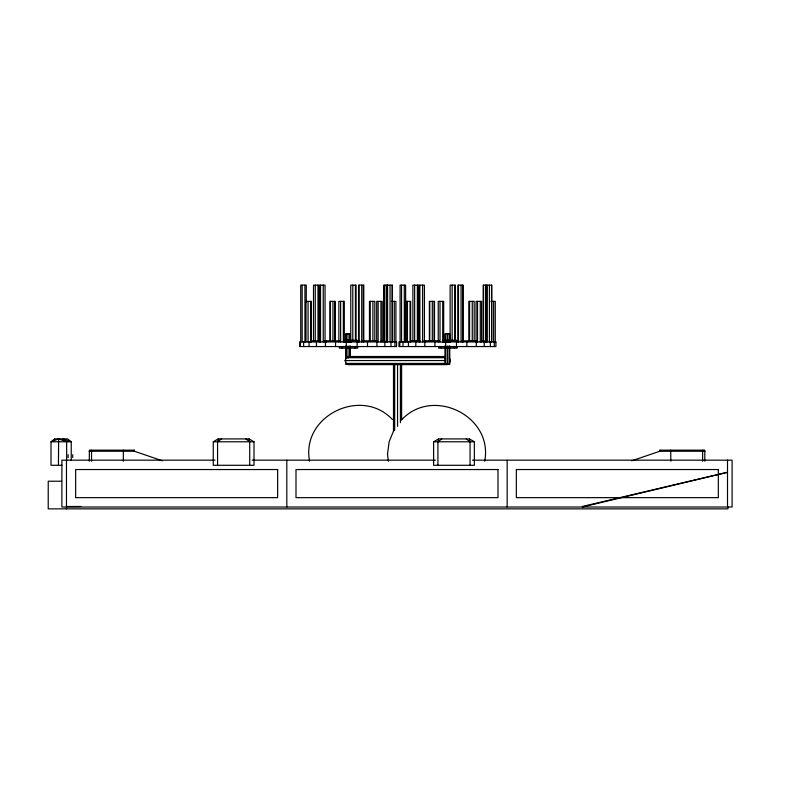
<?xml version="1.0" encoding="UTF-8"?>
<svg xmlns="http://www.w3.org/2000/svg" width="794" height="794" viewBox="0 0 794 794"><rect width="100%" height="100%" fill="white"/><g stroke="black" fill="none" stroke-linecap="round" stroke-linejoin="round"><path stroke-width="1.19" d="M66.646 460.331L66.646 441.782L58.627 438.923L58.448 465.284M484.697 461.195C493.441 416.215 433.038 386.4 401.863 419.579M217.566 465.284L217.566 441.782L218.161 438.923L249.118 438.923L254.011 441.782L254.011 465.284L213.268 465.284L213.268 441.782L218.161 438.923M437.911 465.284L437.911 441.782L438.506 438.923L469.462 438.923L474.355 441.782L474.355 465.284L433.613 465.284L433.613 441.782L438.506 438.923M727.165 472.887L727.046 472.361L582.349 506.473L582.468 506.999L727.284 472.361M345.132 360.565L345.976 357.697L445.345 357.697L444.501 360.565L445.345 363.434L447.369 364.625L348 364.625L345.976 363.434L345.132 360.565L444.501 360.565M449.394 363.434L450.238 360.565L449.394 357.697M394.072 429.743L389.169 441.573L387.492 454.267L388.405 461.195M217.566 441.782L221.427 438.923M437.911 441.782L441.772 438.923M58.627 438.923L51.005 441.782L51.005 465.284L61.962 465.284M631.776 460.788L659.754 451.26L704.784 451.24M391.521 301.373L395.898 301.373L395.898 341.946M490.891 301.373L495.267 301.373L495.267 341.946M344.636 340.239L357.121 340.239M442.923 340.239L456.49 340.239M311.04 340.834L320.627 340.834M324.18 340.834L339.852 340.834M349.727 340.834L359.881 340.834M362.729 340.834L377.249 340.834M381.021 340.834L384.653 340.834L384.653 341.946M410.409 340.834L419.996 340.834M423.956 340.834L439.221 340.834M448.57 340.834L458.932 340.834M462.058 340.834L476.857 340.834M481.492 340.834L484.022 340.834L484.022 341.946M344.636 341.718L351.156 341.718M442.923 341.718L450.526 341.718M348 356.506L444.918 356.506M345.976 363.434L445.345 363.434M350.402 364.257L345.608 364.257L345.608 345.995M444.968 364.257L449.771 364.257L449.771 345.995M213.268 441.782L254.011 441.782M433.613 441.782L474.355 441.782M89.365 451.24L134.394 451.26L162.383 460.788M89.325 451.32L91.538 451.32L91.538 461.225M704.824 451.32L702.611 451.32L702.611 461.225M215.015 460.173L61.882 460.173L61.882 507.019L732.098 507.019L732.098 460.173L472.499 460.173M252.155 460.173L435.37 460.173M61.753 481.224L48.226 481.224L48.226 508.855L727.949 508.855L727.949 507.019M63.212 438.923L71.242 441.782L71.242 460.331M466.197 438.923L470.058 441.782L470.058 465.284M245.852 438.923L249.713 441.782L249.713 465.284M392.405 419.5C361.23 386.311 300.827 416.125 309.571 461.116M63.044 438.923L66.646 441.782M469.462 438.923L470.058 441.782M249.118 438.923L249.713 441.782M727.512 460.173L727.512 507.019M704.824 461.225L704.784 450.168L659.804 450.168L659.804 451.24M702.898 450.168L702.898 451.24M670.722 450.168L670.821 461.155M660.072 450.168L660.072 451.24M507.168 460.173L507.168 507.019M494.305 341.946L494.305 346.551M493.64 301.373L493.64 341.946M491.724 341.946L491.724 285.145L483.268 285.145L483.268 340.705M491.575 285.145L491.575 341.946M490.345 341.946L490.345 346.551M489.412 285.145L489.412 341.946M486.94 285.145L486.94 341.946M486.782 285.145L486.782 341.946M485.541 285.145L485.541 341.946M484.231 341.946L484.231 346.551M483.883 340.834L483.883 341.946M483.496 285.145L483.496 340.705M481.591 341.946L481.591 301.373L476.063 301.373L476.063 341.946M480.291 301.373L480.291 341.946M477.522 301.373L477.522 341.946M476.271 341.946L476.271 346.551M474.187 340.715L474.187 301.373L468.827 301.373L468.827 340.715M472.261 301.373L472.261 340.715M469.582 301.373L469.582 340.715M466.872 341.946L466.872 346.551M463.16 341.946L463.16 285.145L457.92 285.145L457.92 341.946M462.624 285.145L462.624 341.946M461.076 285.145L461.076 341.946M458.456 285.145L458.456 341.946M456.49 341.946L456.49 346.551M455.419 340.705L455.419 285.145L450.129 285.145L450.129 340.705M454.803 285.145L454.803 340.705M454.436 346.68L454.436 348.149M452.153 285.145L452.153 340.705M450.297 340.834L450.297 341.946M449.771 342.343L449.771 333.827L444.968 333.827L444.968 342.343M449.067 333.827L449.067 342.343M449.067 345.995L449.067 364.257M447.915 346.68L447.915 348.149M447.369 333.827L447.369 342.343M447.369 345.995L447.369 364.257M445.672 333.827L445.672 364.257M444.968 345.995L444.968 358.173M443.677 341.946L443.677 301.373L438.228 301.373L438.228 341.946M442.724 301.373L442.724 341.946M441.395 346.68L441.395 348.149M440.005 301.373L440.005 341.946M434.923 341.946L434.923 346.551M434.507 340.715L434.507 301.373L429.375 301.373L429.375 340.715M434.12 301.373L434.12 340.715M432.313 301.373L432.313 340.715M429.752 301.373L429.752 340.715M425.673 340.834L425.673 341.946M425.366 340.834L425.366 341.946M424.81 341.946L424.81 346.551M424.423 341.946L424.423 285.145L418.984 285.145L418.984 341.946M422.616 285.145L422.616 341.946M419.897 285.145L419.897 341.946M418.349 340.705L418.349 285.145L412.88 285.145L412.88 340.705M417.366 285.145L417.366 340.705M415.828 341.946L415.828 346.551M414.637 285.145L414.637 340.705M410.647 341.946L410.647 301.373L405.377 301.373L405.377 341.946M410.061 301.373L410.061 341.946M408.444 341.946L408.444 346.551M407.431 301.373L407.431 341.946M405.962 301.373L405.962 341.946M405.635 341.946L405.635 285.145L400.097 285.145L400.097 341.946M404.305 285.145L404.305 341.946M403.005 341.946L403.005 346.551M401.615 364.625L401.615 420.195M401.536 285.145L401.536 341.946M400.424 364.625L400.424 422.666M399.799 341.946L399.799 346.551M397.556 364.625L397.556 426.368M394.936 341.946L394.936 346.551M394.687 364.625L394.687 430.08M394.271 301.373L394.271 341.946M393.496 364.625L393.496 431.311M392.355 341.946L392.355 285.145L383.899 285.145L383.899 341.946M392.206 285.145L392.206 341.946M390.976 341.946L390.976 346.551M390.043 285.145L390.043 341.946M387.571 285.145L387.571 341.946M387.412 285.145L387.412 341.946M386.172 285.145L386.172 341.946M384.862 341.946L384.862 346.551M384.514 340.834L384.514 341.946M384.127 285.145L384.127 340.705M382.222 341.946L382.222 301.373L376.693 301.373L376.693 341.946M380.922 301.373L380.922 341.946M378.152 301.373L378.152 341.946M376.902 341.946L376.902 346.551M374.818 340.715L374.818 301.373L369.458 301.373L369.458 340.715M372.892 301.373L372.892 340.715M370.212 301.373L370.212 340.715M367.503 341.946L367.503 346.551M363.791 341.946L363.791 285.145L358.551 285.145L358.551 341.946M363.255 285.145L363.255 341.946M361.707 285.145L361.707 341.946M359.087 285.145L359.087 341.946M357.121 341.946L357.121 346.551M356.049 340.705L356.049 285.145L350.759 285.145L350.759 340.705M355.434 285.145L355.434 340.705M355.067 346.68L355.067 348.149M352.794 285.145L352.794 340.705M351.206 340.834L351.206 341.946M350.859 340.834L350.859 341.946M350.402 342.343L350.402 333.827L345.608 333.827L345.608 342.343M350.402 345.995L350.402 356.953M350.094 340.834L350.094 341.946M349.697 333.827L349.697 342.343M349.697 345.995L349.697 356.953M348.546 346.68L348.546 348.149M348 333.827L348 342.343M348 345.995L348 358.173M347.901 340.239L347.901 341.718M346.303 333.827L346.303 358.173M344.308 341.946L344.308 301.373L338.859 301.373L338.859 341.946M343.355 301.373L343.355 341.946M342.025 346.68L342.025 348.149M340.636 301.373L340.636 341.946M335.554 341.946L335.554 346.551M335.137 340.715L335.137 301.373L330.006 301.373L330.006 340.715M334.76 301.373L334.76 340.715M332.954 301.373L332.954 340.715M330.383 301.373L330.383 340.715M326.304 340.834L326.304 341.946M326.006 340.834L326.006 341.946M325.441 341.946L325.441 346.551M325.054 341.946L325.054 285.145L319.615 285.145L319.615 341.946M323.247 285.145L323.247 341.946M320.528 285.145L320.528 341.946M318.98 340.705L318.98 285.145L313.511 285.145L313.511 340.705M317.997 285.145L317.997 340.705M316.469 341.946L316.469 346.551M315.268 285.145L315.268 340.705M311.278 341.946L311.278 301.373L306.008 301.373L306.008 341.946M310.692 301.373L310.692 341.946M309.074 341.946L309.074 346.551M308.062 301.373L308.062 341.946M306.266 302.425L306.266 285.145L300.737 285.145L300.737 341.946M304.936 285.145L304.936 341.946M303.636 341.946L303.636 346.551M302.167 285.145L302.167 341.946M300.43 341.946L300.43 346.551M286.813 460.173L286.813 507.019M134.355 451.24L134.355 450.168L89.365 450.168L89.325 461.225M134.077 450.168L134.077 451.24M123.427 450.168L123.427 451.24M123.338 451.26L123.338 461.155M91.26 450.168L91.26 451.24M80.889 506.473L67.639 506.522M72.711 454.724L72.711 457.513M68.125 454.724L68.125 457.513M66.468 460.173L66.468 508.855M54.607 438.923L51.005 441.782L71.242 441.782L67.639 438.923L54.607 438.923M396.553 341.946L299.606 341.946L299.606 346.551L396.553 346.551L396.553 341.946M495.913 341.946L398.975 341.946L398.975 346.551L495.913 346.551L495.913 341.946M357.766 346.68L339.326 346.68L339.326 348.149L357.766 348.149L357.766 346.68M457.136 346.68L438.695 346.68L438.695 348.149L457.136 348.149L457.136 346.68M277.632 469.542L75.648 469.542L75.648 497.649L277.632 497.649L277.632 469.542M497.987 469.542L295.993 469.542L295.993 497.649L497.987 497.649L497.987 469.542M718.332 469.542L516.348 469.542L516.348 497.649L718.332 497.649L718.332 469.542"/></g></svg>
